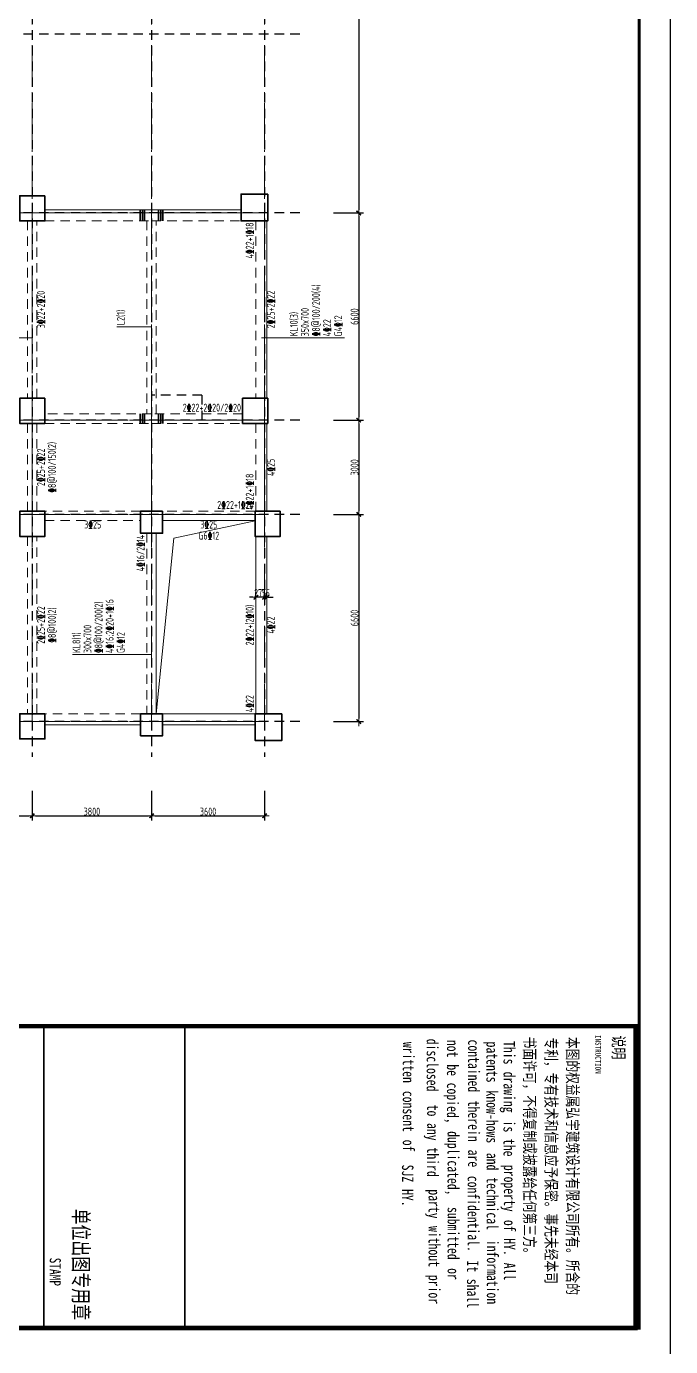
# Model space of a CAD drawing. Header units: millimetres. Extents: x 539196 to 807275, y 431843 to 1156631.
# Drawn here: x 708768 to 729290, y 600452 to 642502 of the extents above; entities that cross this region are included whole.
import ezdxf
from ezdxf.enums import TextEntityAlignment as Align

# ---------------------------------------------------------------- set-up
doc = ezdxf.new("R2010")
doc.units = ezdxf.units.MM
doc.header["$MEASUREMENT"] = 0
for name, pattern in [('DOTE', [2.42, 2, -0.2, 0.02, -0.2]), ('点划线', [1850, 1200, -300, 50, -300]), ('虚线', [500, 300, -200])]:
    doc.linetypes.add(name, pattern=pattern)
for name, color, linetype in [('DOTE', 1, 'DOTE'), ('PUB_TITLE', 4, 'Continuous'), ('TK', 9, 'Continuous')]:
    doc.layers.add(name, color=color, linetype=linetype)
for name, color, linetype, lineweight in [('尺寸标注-梁', 3, 'Continuous', 18), ('板洞边线', 253, 'Continuous', 18), ('梁原位标注', 7, 'Continuous', 18), ('梁名称编号', 2, 'Continuous', 18), ('梁标注引线', 2, 'Continuous', 18), ('梁附加箍筋', 1, 'Continuous', 35), ('梁集中标注', 2, 'Continuous', 18), ('砼柱', 2, 'Continuous', 35), ('砼梁', 4, 'Continuous', 18), ('轴线', 9, '点划线', 18), ('轴线标注', 3, 'Continuous', 18)]:
    doc.layers.add(name, color=color, linetype=linetype, lineweight=lineweight)
doc.styles.add('-宋体', font='', dxfattribs={"width": 0.8})
doc.styles.add('样式 1_yjk_yjk_yjk_yjk_yjk_yjk_yjk', font='yjkeng.shx', dxfattribs={"width": 0.7, "bigfont": 'yjkchn.shx'})
doc.styles.get('-宋体').set_extended_font_data('SimSun')
doc.dimstyles.new('盈建科结构_yjk_yjk_yjk_yjk_yjk_yjk_yjk', dxfattribs={"dimscale": 100, "dimtxt": 2.5, "dimasz": 1, "dimexe": 1.5, "dimexo": 0.625, "dimgap": 0.1, "dimtad": 1, "dimdec": 0, "dimrnd": 1, "dimzin": 0, "dimdsep": 46, "dimtxsty": '样式 1_yjk_yjk_yjk_yjk_yjk_yjk_yjk', "dimblk": '_yjkbk', "dimblk1": 'ARCHTICK', "dimblk2": 'ARCHTICK', "dimcen": 0.09, "dimadec": 0, "dimazin": 0, "dimtfac": 1, "dimtdec": 4, "dimtix": 1, "dimtmove": 2, "dimatfit": 3, "dimfxl": 0, "dimtolj": 1, "dimtzin": 0, "dimarcsym": 0})

# ---------------------------------------------------------------- blocks, each defined once
blk = doc.blocks.new('图签11')
for p, q in [((3661956, -366171), (3661956, -326171)), ((3668756, -336322), (3661956, -336322)), ((3661956, -336322), (3668756, -336322)), ((3668732, -339499), (3662780, -339499))]:
    blk.add_line(p, q)
at = {"const_width": 34}
for points in [[(3661956, -336322), (3668756, -336322)], [(3661956, -339499), (3668732, -339499)]]:
    blk.add_lwpolyline(points, dxfattribs=at)
at = {"layer": 'PUB_TITLE', "const_width": 100}
blk.add_lwpolyline([(3661956, -326171), (3668756, -326171), (3668756, -366170), (3661956, -366170)], close=True, dxfattribs=at)
at = {"style": '-宋体', "width": 0.75}
for s, height, p in [('INSTRUCTION', 129.15, (3662157, -327077)), ('单位出图专用章', 350, (3666068, -338838)), ('STAMP', 250, (3667171, -339368))]:
    blk.add_text(s, height=height, dxfattribs=at).set_placement(p)
at = {"layer": 'TK', "color": 9, "style": '-宋体', "width": 0.75}
blk.add_text('说明', height=265.8, dxfattribs=at).set_placement((3662166, -326686))
at = {"layer": 'TK', "style": '-宋体', "width": 0.75}
for s, height, p in [('本图的权益属弘宇建筑设计有限公司所有。所含的', 258.23, (3662201, -327716)), ('专利，专有技术和信息应予保密。事先未经本司', 258.23, (3662214, -328201)), ('书面许可，不得复制或披露给任何第三方。', 258.23, (3662193, -328683)), ('This', 258.2, (3662293, -329146)), ('drawing', 258.2, (3662982, -329146)), ('is', 258.2, (3664084, -329146)), ('the', 258.2, (3664497, -329146)), ('property', 258.2, (3665082, -329136)), ('of', 258.2, (3666321, -329136)), ('HY.', 258.2, (3666734, -329136)), ('All', 258.2, (3667285, -329136)), ('patents', 258.2, (3662305, -329530)), ('know-hows', 258.2, (3663407, -329530)), ('and', 258.2, (3664810, -329525)), ('technical', 258.2, (3665361, -329525)), ('information', 258.23, (3666770, -329521)), ('contained', 258.2, (3662259, -329943)), ('therein', 258.2, (3663637, -329943)), ('confidential.', 258.23, (3665327, -329953)), ('It', 258.2, (3667234, -329968)), ('shall', 258.2, (3667647, -329968)), ('are', 258.2, (3664738, -329943)), ('not', 258.2, (3662266, -330419)), ('be', 258.2, (3662817, -330419)), ('copied,', 258.2, (3663230, -330419)), ('duplicated,', 258.23, (3664322, -330407)), ('submitted', 258.2, (3666031, -330405)), ('or', 258.2, (3667408, -330405)), ('disclosed', 258.2, (3662241, -330876)), ('to', 258.2, (3663726, -330866)), ('third', 258.2, (3664690, -330866)), ('party', 258.2, (3665632, -330834)), ('without', 258.2, (3666458, -330834)), ('prior', 258.2, (3667560, -330834)), ('any', 258.2, (3664139, -330866)), ('written', 258.2, (3662312, -331414)), ('consent', 258.2, (3663414, -331414)), ('of', 258.2, (3664516, -331414)), ('SJZ', 258.2, (3665076, -331433)), ('HY.', 258.2, (3665627, -331433))]:
    blk.add_text(s, height=height, dxfattribs=at).set_placement(p)
blk = doc.blocks.new('_yjkbk')
blk.add_line((-1, 0), (1.5, 0))
blk.add_lwpolyline([(-0.7, -0.7, 0.5, 0.5, 0), (0.7, 0.7, 0.5, 0.5, 0)], format="xyseb")
blk = doc.blocks.new('*D149')
at = {"layer": 'Defpoints', "color": 0}
for p in [(716355, 624320), (716355, 624319), (716430, 624319)]:
    blk.add_point(p, dxfattribs=at)
at = {"layer": '尺寸标注-梁', "color": 0, "lineweight": -2}
for p, q in [((716355, 624319), (716355, 624470)), ((716430, 624319), (716430, 624470)), ((716255, 624320), (716155, 624320)), ((716430, 624320), (716355, 624320)), ((716530, 624320), (716630, 624320))]:
    blk.add_line(p, q, dxfattribs=at)
at = {"layer": '尺寸标注-梁', "color": 0, "lineweight": -2, "xscale": 100, "yscale": 100, "zscale": 100}
blk.add_blockref('_yjkbk', (716355, 624320), dxfattribs=at)
at = {"layer": '尺寸标注-梁', "color": 0, "lineweight": -2, "xscale": 100, "yscale": 100, "zscale": 100, "rotation": 180}
blk.add_blockref('_yjkbk', (716430, 624320), dxfattribs=at)
at = {"layer": '尺寸标注-梁', "color": 0, "insert": (716393, 624455), "char_height": 250, "attachment_point": 5, "style": '样式 1_yjk_yjk_yjk_yjk_yjk_yjk_yjk'}
blk.add_mtext('\\A1;75', dxfattribs=at)
blk = doc.blocks.new('_ARCHTICK')
at = {"color": 0, "linetype": 'ByBlock', "const_width": 0.15}
blk.add_lwpolyline([(-0.5, -0.5), (0.5, 0.5)], dxfattribs=at)
blk = doc.blocks.new('*D150')
at = {"layer": 'Defpoints', "color": 0}
for p in [(716080, 624320), (716080, 624319), (716355, 624319)]:
    blk.add_point(p, dxfattribs=at)
at = {"layer": '尺寸标注-梁', "color": 0, "lineweight": -2}
for p, q in [((716080, 624319), (716080, 624470)), ((716355, 624319), (716355, 624470)), ((715980, 624320), (715880, 624320)), ((716355, 624320), (716080, 624320)), ((716455, 624320), (716555, 624320))]:
    blk.add_line(p, q, dxfattribs=at)
at = {"layer": '尺寸标注-梁', "color": 0, "lineweight": -2, "xscale": 100, "yscale": 100, "zscale": 100}
blk.add_blockref('_yjkbk', (716080, 624320), dxfattribs=at)
at = {"layer": '尺寸标注-梁', "color": 0, "lineweight": -2, "xscale": 100, "yscale": 100, "zscale": 100, "rotation": 180}
blk.add_blockref('_yjkbk', (716355, 624320), dxfattribs=at)
at = {"layer": '尺寸标注-梁', "color": 0, "insert": (716218, 624455), "char_height": 250, "attachment_point": 5, "style": '样式 1_yjk_yjk_yjk_yjk_yjk_yjk_yjk'}
blk.add_mtext('\\A1;275', dxfattribs=at)
blk = doc.blocks.new('*D165')
at = {"layer": 'Defpoints', "color": 0}
for p in [(705155, 620359), (708955, 620359), (708955, 617359)]:
    blk.add_point(p, dxfattribs=at)
at = {"layer": '轴线标注', "color": 0, "lineweight": -2}
for p, q in [((705155, 618159), (705155, 617209)), ((708955, 618159), (708955, 617209)), ((705255, 617359), (708855, 617359))]:
    blk.add_line(p, q, dxfattribs=at)
at = {"layer": '轴线标注', "color": 0, "lineweight": -2, "xscale": 100, "yscale": 100, "zscale": 100, "rotation": 180}
blk.add_blockref('_yjkbk', (705155, 617359), dxfattribs=at)
at = {"layer": '轴线标注', "color": 0, "lineweight": -2, "xscale": 100, "yscale": 100, "zscale": 100}
blk.add_blockref('_yjkbk', (708955, 617359), dxfattribs=at)
at = {"layer": '轴线标注', "color": 0, "insert": (707055, 617494), "char_height": 250, "attachment_point": 5, "style": '样式 1_yjk_yjk_yjk_yjk_yjk_yjk_yjk'}
blk.add_mtext('\\A1;3800', dxfattribs=at)
blk = doc.blocks.new('*D167')
at = {"layer": 'Defpoints', "color": 0}
for p in [(708955, 620359), (712755, 620359), (712755, 617359)]:
    blk.add_point(p, dxfattribs=at)
at = {"layer": '轴线标注', "color": 0, "lineweight": -2}
for p, q in [((708955, 618159), (708955, 617209)), ((712755, 618159), (712755, 617209)), ((709055, 617359), (712655, 617359))]:
    blk.add_line(p, q, dxfattribs=at)
at = {"layer": '轴线标注', "color": 0, "lineweight": -2, "xscale": 100, "yscale": 100, "zscale": 100, "rotation": 180}
blk.add_blockref('_yjkbk', (708955, 617359), dxfattribs=at)
at = {"layer": '轴线标注', "color": 0, "lineweight": -2, "xscale": 100, "yscale": 100, "zscale": 100}
blk.add_blockref('_yjkbk', (712755, 617359), dxfattribs=at)
at = {"layer": '轴线标注', "color": 0, "insert": (710855, 617494), "char_height": 250, "attachment_point": 5, "style": '样式 1_yjk_yjk_yjk_yjk_yjk_yjk_yjk'}
blk.add_mtext('\\A1;3800', dxfattribs=at)
blk = doc.blocks.new('*D169')
at = {"layer": 'Defpoints', "color": 0}
for p in [(712755, 620359), (716355, 620359), (716355, 617359)]:
    blk.add_point(p, dxfattribs=at)
at = {"layer": '轴线标注', "color": 0, "lineweight": -2}
for p, q in [((712755, 618159), (712755, 617209)), ((716355, 618159), (716355, 617209)), ((712855, 617359), (716255, 617359))]:
    blk.add_line(p, q, dxfattribs=at)
at = {"layer": '轴线标注', "color": 0, "lineweight": -2, "xscale": 100, "yscale": 100, "zscale": 100, "rotation": 180}
blk.add_blockref('_yjkbk', (712755, 617359), dxfattribs=at)
at = {"layer": '轴线标注', "color": 0, "lineweight": -2, "xscale": 100, "yscale": 100, "zscale": 100}
blk.add_blockref('_yjkbk', (716355, 617359), dxfattribs=at)
at = {"layer": '轴线标注', "color": 0, "insert": (714555, 617494), "char_height": 250, "attachment_point": 5, "style": '样式 1_yjk_yjk_yjk_yjk_yjk_yjk_yjk'}
blk.add_mtext('\\A1;3600', dxfattribs=at)
blk = doc.blocks.new('*D178')
at = {"layer": 'Defpoints', "color": 0}
for p in [(716355, 657559), (716355, 636559), (719355, 636559)]:
    blk.add_point(p, dxfattribs=at)
at = {"layer": '轴线标注', "color": 0, "lineweight": -2}
for p, q in [((718555, 657559), (719505, 657559)), ((719355, 657459), (719355, 636659)), ((718555, 636559), (719505, 636559))]:
    blk.add_line(p, q, dxfattribs=at)
at = {"layer": '轴线标注', "color": 0, "lineweight": -2, "xscale": 100, "yscale": 100, "zscale": 100}
for p, rotation in [((719355, 657559), 90), ((719355, 636559), 270)]:
    blk.add_blockref('_yjkbk', p, dxfattribs=dict(at, rotation=rotation))
at = {"layer": '轴线标注', "color": 0, "insert": (719220, 647059), "char_height": 250, "attachment_point": 5, "rotation": 90, "style": '样式 1_yjk_yjk_yjk_yjk_yjk_yjk_yjk'}
blk.add_mtext('\\A1;21000', dxfattribs=at)
blk = doc.blocks.new('*D180')
at = {"layer": 'Defpoints', "color": 0}
for p in [(716355, 636559), (716355, 629959), (719355, 629959)]:
    blk.add_point(p, dxfattribs=at)
at = {"layer": '轴线标注', "color": 0, "lineweight": -2}
for p, q in [((718555, 636559), (719505, 636559)), ((719355, 636459), (719355, 630059)), ((718555, 629959), (719505, 629959))]:
    blk.add_line(p, q, dxfattribs=at)
at = {"layer": '轴线标注', "color": 0, "lineweight": -2, "xscale": 100, "yscale": 100, "zscale": 100}
for p, rotation in [((719355, 636559), 90), ((719355, 629959), 270)]:
    blk.add_blockref('_yjkbk', p, dxfattribs=dict(at, rotation=rotation))
at = {"layer": '轴线标注', "color": 0, "insert": (719220, 633259), "char_height": 250, "attachment_point": 5, "rotation": 90, "style": '样式 1_yjk_yjk_yjk_yjk_yjk_yjk_yjk'}
blk.add_mtext('\\A1;6600', dxfattribs=at)
blk = doc.blocks.new('*D182')
at = {"layer": 'Defpoints', "color": 0}
for p in [(716355, 629959), (716355, 626959), (719355, 626959)]:
    blk.add_point(p, dxfattribs=at)
at = {"layer": '轴线标注', "color": 0, "lineweight": -2}
for p, q in [((718555, 629959), (719505, 629959)), ((719355, 629859), (719355, 627059)), ((718555, 626959), (719505, 626959))]:
    blk.add_line(p, q, dxfattribs=at)
at = {"layer": '轴线标注', "color": 0, "lineweight": -2, "xscale": 100, "yscale": 100, "zscale": 100}
for p, rotation in [((719355, 629959), 90), ((719355, 626959), 270)]:
    blk.add_blockref('_yjkbk', p, dxfattribs=dict(at, rotation=rotation))
at = {"layer": '轴线标注', "color": 0, "insert": (719220, 628459), "char_height": 250, "attachment_point": 5, "rotation": 90, "style": '样式 1_yjk_yjk_yjk_yjk_yjk_yjk_yjk'}
blk.add_mtext('\\A1;3000', dxfattribs=at)
blk = doc.blocks.new('*D184')
at = {"layer": 'Defpoints', "color": 0}
for p in [(716355, 626959), (716355, 620359), (719355, 620359)]:
    blk.add_point(p, dxfattribs=at)
at = {"layer": '轴线标注', "color": 0, "lineweight": -2}
for p, q in [((718555, 626959), (719505, 626959)), ((719355, 626859), (719355, 620459)), ((718555, 620359), (719505, 620359))]:
    blk.add_line(p, q, dxfattribs=at)
at = {"layer": '轴线标注', "color": 0, "lineweight": -2, "xscale": 100, "yscale": 100, "zscale": 100}
for p, rotation in [((719355, 626959), 90), ((719355, 620359), 270)]:
    blk.add_blockref('_yjkbk', p, dxfattribs=dict(at, rotation=rotation))
at = {"layer": '轴线标注', "color": 0, "insert": (719220, 623659), "char_height": 250, "attachment_point": 5, "rotation": 90, "style": '样式 1_yjk_yjk_yjk_yjk_yjk_yjk_yjk'}
blk.add_mtext('\\A1;6600', dxfattribs=at)
blk = doc.blocks.new('jzzw')
at = {"layer": 'DOTE', "color": 1, "linetype": '虚线'}
for p, q in [((943986, 890469), (943986, 834829)), ((947786, 890469), (947786, 834829)), ((951386, 890469), (951386, 834829)), ((952506, 857849), (912186, 857849)), ((952506, 852149), (912186, 852149)), ((949386, 846349), (947786, 846349)), ((949386, 846349), (949386, 845549)), ((952506, 845549), (911886, 845549)), ((952506, 845549), (911886, 845549)), ((952506, 842549), (911886, 842549)), ((952506, 842549), (911886, 842549)), ((952506, 835949), (912186, 835949)), ((952506, 835949), (912186, 835949)), ((952506, 835949), (912186, 835949)), ((952506, 835949), (912186, 835949))]:
    blk.add_line(p, q, dxfattribs=at)

msp = doc.modelspace()

# ---------------------------------------------------------------- linework, layer by layer
at = {"layer": 'PUB_TITLE'}
msp.add_lwpolyline([(669890.4, 600043), (729290.4, 600043), (729290.4, 684143), (669890.4, 684143)], close=True, dxfattribs=at)
at = {"layer": 'PUB_TITLE', "const_width": 100}
msp.add_lwpolyline([(670890.4, 601043), (728290.4, 601043), (728290.4, 681643), (670890.4, 681643)], close=True, dxfattribs=at)
at = {"layer": '板洞边线'}
for p, q in [((713105.4, 626359.2), (713105.4, 626759.2)), ((716055.4, 626753.9), (713466.7, 626198)), ((716055.4, 626759.2), (716055.4, 626753.9)), ((712905.4, 626359.2), (713105.4, 626359.2)), ((713466.7, 626198), (712905.4, 620609.2))]:
    msp.add_line(p, q, dxfattribs=at)
at = {"layer": '梁标注引线'}
for p, q in [((712755.4, 632935.2), (711647.9, 632935.2)), ((708955.4, 632579.4), (706436.9, 632579.4)), ((716255.4, 632579.4), (718898.9, 632579.4)), ((712755.4, 622491.9), (710236.9, 622491.9))]:
    msp.add_line(p, q, dxfattribs=at)
at = {"layer": '梁附加箍筋'}
for p, q in [((712395.4, 636309.2), (712395.4, 636659.2)), ((712465.4, 636309.2), (712465.4, 636659.2)), ((712535.4, 636309.2), (712535.4, 636659.2)), ((712975.4, 636309.2), (712975.4, 636659.2)), ((713045.4, 636309.2), (713045.4, 636659.2)), ((713115.4, 636309.2), (713115.4, 636659.2)), ((712395.4, 629859.2), (712395.4, 630159.2)), ((712465.4, 629859.2), (712465.4, 630159.2)), ((712535.4, 629859.2), (712535.4, 630159.2)), ((712975.4, 629859.2), (712975.4, 630159.2)), ((713045.4, 629859.2), (713045.4, 630159.2)), ((713115.4, 629859.2), (713115.4, 630159.2))]:
    msp.add_line(p, q, dxfattribs=at)
at = {"layer": '砼柱'}
for points in [[(709355.4, 637109.2), (708555.4, 637109.2), (708555.4, 636309.2), (709355.4, 636309.2)], [(716455.4, 637159.2), (715605.4, 637159.2), (715605.4, 636309.2), (716455.4, 636309.2)], [(709355.4, 630659.2), (708555.4, 630659.2), (708555.4, 629859.2), (709355.4, 629859.2)], [(716455.4, 630659.2), (715655.4, 630659.2), (715655.4, 629859.2), (716455.4, 629859.2)], [(709355.4, 627059.2), (708555.4, 627059.2), (708555.4, 626259.2), (709355.4, 626259.2)], [(713105.4, 627059.2), (712405.4, 627059.2), (712405.4, 626359.2), (713105.4, 626359.2)], [(716855.4, 627059.2), (716055.4, 627059.2), (716055.4, 626259.2), (716855.4, 626259.2)], [(709355.4, 620609.2), (708555.4, 620609.2), (708555.4, 619809.2), (709355.4, 619809.2)], [(713105.4, 620609.2), (712405.4, 620609.2), (712405.4, 619909.2), (713105.4, 619909.2)], [(716905.4, 620609.2), (716055.4, 620609.2), (716055.4, 619759.2), (716905.4, 619759.2)]]:
    msp.add_lwpolyline(points, close=True, dxfattribs=at)
at = {"layer": '砼梁'}
for p, q in [((712755.4, 636659.2), (709355.4, 636659.2)), ((715605.4, 636659.2), (712755.4, 636659.2)), ((716430.4, 630659.2), (716430.4, 636309.2)), ((716430.4, 627059.2), (716430.4, 629859.2)), ((713105.4, 626759.2), (716055.4, 626759.2)), ((712905.4, 620609.2), (712905.4, 626359.2)), ((716080.4, 626259.2), (716080.4, 620609.2)), ((716430.4, 620609.2), (716430.4, 626259.2)), ((709355.4, 620259.2), (712405.4, 620259.2)), ((716055.4, 620609.2), (713105.4, 620609.2)), ((713105.4, 620259.2), (716055.4, 620259.2))]:
    msp.add_line(p, q, dxfattribs=at)
at = {"layer": '砼梁', "linetype": '虚线'}
for p, q in [((708805.4, 636309.2), (708805.4, 630659.2)), ((709105.4, 630659.2), (709105.4, 636309.2)), ((709355.4, 636309.2), (712755.4, 636309.2)), ((712605.4, 636309.2), (712605.4, 630159.2)), ((712755.5, 636309.2), (715605.4, 636309.2)), ((712905.4, 630159.2), (712905.4, 636309.2)), ((716080.4, 636309.2), (716080.4, 630659.2)), ((712755.4, 630159.2), (709355.4, 630159.2)), ((715655.4, 630159.2), (712755.5, 630159.2)), ((708805.4, 629859.2), (708805.4, 627059.2)), ((709105.4, 627059.2), (709105.4, 629859.2)), ((709355.4, 629859.2), (712755.4, 629859.2)), ((712755.4, 629859.2), (715655.4, 629859.2)), ((716080.4, 629859.2), (716080.4, 627059.2)), ((712405.4, 627059.2), (709355.4, 627059.2)), ((716055.4, 627059.2), (713105.4, 627059.2)), ((709355.4, 626759.2), (712405.4, 626759.2)), ((708805.4, 626259.2), (708805.4, 620609.2)), ((709105.4, 620609.2), (709105.4, 626259.2)), ((712605.4, 626359.2), (712605.4, 620609.2)), ((712405.4, 620609.2), (709355.4, 620609.2))]:
    msp.add_line(p, q, dxfattribs=at)
at = {"layer": '轴线'}
for p, q in [((708955.4, 620359.2), (708955.4, 673759.2)), ((712755.4, 620359.2), (712755.4, 673759.2)), ((716355.4, 620359.2), (716355.4, 673759.2)), ((678755.4, 636559.2), (716355.4, 636559.2)), ((705155.4, 636559.2), (708955.4, 636559.2)), ((708955.4, 629959.2), (708955.4, 636559.2)), ((708955.4, 636559.2), (712755.4, 636559.2)), ((712755.4, 629959.2), (712755.4, 636559.2)), ((712755.4, 636559.2), (716355.4, 636559.2)), ((716355.4, 629959.2), (716355.4, 636559.2)), ((678755.4, 629959.2), (716355.4, 629959.2)), ((705155.4, 629959.2), (708955.4, 629959.2)), ((708955.4, 626959.2), (708955.4, 629959.2)), ((708955.4, 629959.2), (712755.4, 629959.2)), ((712755.4, 626959.2), (712755.4, 629959.2)), ((712755.4, 629959.2), (716355.4, 629959.2)), ((716355.4, 626959.2), (716355.4, 629959.2)), ((678755.4, 626959.2), (716355.4, 626959.2)), ((705155.4, 626959.2), (708955.4, 626959.2)), ((708955.4, 620359.2), (708955.4, 626959.2)), ((708955.4, 626959.2), (712755.4, 626959.2)), ((712755.4, 620359.2), (712755.4, 626959.2)), ((712755.4, 626959.2), (716355.4, 626959.2)), ((716355.4, 620359.2), (716355.4, 626959.2)), ((678755.4, 620359.2), (716355.4, 620359.2)), ((705155.4, 620359.2), (708955.4, 620359.2)), ((708955.4, 620359.2), (712755.4, 620359.2)), ((712755.4, 620359.2), (716355.4, 620359.2))]:
    msp.add_line(p, q, dxfattribs=at)

# ---------------------------------------------------------------- block references
msp.add_blockref('jzzw', (-235030.4, -215589.7))
at = {"xscale": 1.41428571427241, "yscale": 1.41428571427241, "zscale": 1.414285714285714, "rotation": 270}
msp.add_blockref('图签11', (1189474.3, 5789712.1), dxfattribs=at)

# ---------------------------------------------------------------- texts
at = {"layer": '梁原位标注', "linetype": 'Continuous', "style": '样式 1_yjk_yjk_yjk_yjk_yjk_yjk_yjk', "width": 0.7}
for s, p in [('4\x8422+1\x8418', (716080.4, 636259.2)), ('4\x8416/2\x8414', (712605.4, 626309.2))]:
    msp.add_text(s, height=250, rotation=90, dxfattribs=at).set_placement(p, align=Align.BOTTOM_RIGHT)
for s, p in [('3\x8422+2\x8420', (709105.4, 633484.2)), ('2\x8425+2\x8422', (716430.4, 633484.2)), ('\x848@100/150(2)', (709458.2, 628459.2)), ('2\x8425+2\x8422', (709105.4, 628459.2)), ('4\x8425', (716430.4, 628459.2)), ('2\x8425+2\x8422', (709105.4, 623434.2)), ('\x848@100(2)', (709458.2, 623434.2)), ('4\x8422', (716430.4, 623434.2))]:
    msp.add_text(s, height=250, rotation=90, dxfattribs=at).set_placement(p, align=Align.TOP_CENTER)
for s, p in [('2\x8422+2\x8420/2\x8420', (715605.4, 630159.2)), ('2\x8422+1\x8420', (716005.4, 627059.2))]:
    msp.add_text(s, height=250, dxfattribs=at).set_placement(p, align=Align.BOTTOM_RIGHT)
for s, p in [('4\x8422+1\x8418', (716080.4, 627109.2)), ('4\x8422', (716080.4, 620659.2))]:
    msp.add_text(s, height=250, rotation=90, dxfattribs=at).set_placement(p, align=Align.BOTTOM_LEFT)
for s, p in [('3\x8425', (710880.4, 626759.2)), ('3\x8425', (714580.4, 626759.2)), ('G6\x8412', (714580.4, 626406.5))]:
    msp.add_text(s, height=250, dxfattribs=at).set_placement(p, align=Align.TOP_CENTER)
msp.add_text('2\x8422+(2\x8410)', height=250, rotation=90, dxfattribs=at).set_placement((716080.4, 623434.2), align=Align.BOTTOM_CENTER)
at = {"layer": '梁名称编号', "linetype": 'Continuous', "style": '样式 1_yjk_yjk_yjk_yjk_yjk_yjk_yjk', "width": 0.7}
for s, p in [('L2(1)', (711647.9, 632985.2)), ('KL8(1)', (710236.9, 622541.9))]:
    msp.add_text(s, height=250, rotation=90, dxfattribs=at).set_placement(p, align=Align.TOP_LEFT)
msp.add_text('KL10(3)', height=250, rotation=90, dxfattribs=at).set_placement((717487.9, 632629.4), align=Align.BOTTOM_LEFT)
at = {"layer": '梁集中标注', "linetype": 'Continuous', "style": '样式 1_yjk_yjk_yjk_yjk_yjk_yjk_yjk', "width": 0.7}
for s, p in [('\x848@100/200(4)', (718193.4, 632629.4)), ('350x700', (717840.7, 632629.4)), ('4\x8422', (718546.2, 632629.4)), ('G4\x8412', (718898.9, 632629.4))]:
    msp.add_text(s, height=250, rotation=90, dxfattribs=at).set_placement(p, align=Align.BOTTOM_LEFT)
for s, p in [('4\x8416;2\x8420+1\x8416', (711295.2, 622541.9)), ('\x848@100/200(2)', (710942.4, 622541.9)), ('300x700', (710589.7, 622541.9)), ('G4\x8412', (711647.9, 622541.9))]:
    msp.add_text(s, height=250, rotation=90, dxfattribs=at).set_placement(p, align=Align.TOP_LEFT)

# ---------------------------------------------------------------- dimensions: what is measured, and where the dimension line sits
at = {"layer": '尺寸标注-梁'}
for p1, p2, picture, middle in [((716355.4, 624319.2), (716080.4, 624319.2), '*D150', (716217.9, 624455.2)), ((716430.4, 624319.2), (716355.4, 624319.2), '*D149', (716392.9, 624455.2))]:
    dim = msp.add_aligned_dim(p1=p1, p2=p2, distance=-1, dimstyle='盈建科结构_yjk_yjk_yjk_yjk_yjk_yjk_yjk', override={"dimscale": 100, "dimtxt": 2.5, "dimasz": 1, "dimexe": 1.5, "dimexo": 0, "dimgap": 0.1, "dimtad": 1, "dimlfac": 1, "dimrnd": 5, "dimdle": 0, "dimfxlon": 0}, dxfattribs=at)
    dim.commit()
    dim.dimension.update_dxf_attribs({"geometry": picture, "text_midpoint": middle})
at = {"layer": '轴线标注'}
for p1, p2, distance, picture, middle in [((716355.4, 657559.2), (716355.4, 636559.2), 3000, '*D178', (719220.4, 647059.2)), ((716355.4, 636559.2), (716355.4, 629959.2), 3000, '*D180', (719220.4, 633259.2)), ((716355.4, 629959.2), (716355.4, 626959.2), 3000, '*D182', (719220.4, 628459.2)), ((716355.4, 626959.2), (716355.4, 620359.2), 3000, '*D184', (719220.4, 623659.2)), ((705155.4, 620359.2), (708955.4, 620359.2), -3000, '*D165', (707055.4, 617494.2)), ((708955.4, 620359.2), (712755.4, 620359.2), -3000, '*D167', (710855.4, 617494.2)), ((712755.4, 620359.2), (716355.4, 620359.2), -3000, '*D169', (714555.4, 617494.2))]:
    dim = msp.add_aligned_dim(p1=p1, p2=p2, distance=distance, dimstyle='盈建科结构_yjk_yjk_yjk_yjk_yjk_yjk_yjk', override={"dimscale": 100, "dimtxt": 2.5, "dimasz": 1, "dimexe": 1.5, "dimexo": 22, "dimgap": 0.1, "dimtad": 1, "dimlfac": 1, "dimrnd": 5, "dimdle": 0, "dimfxlon": 0}, dxfattribs=at)
    dim.commit()
    dim.dimension.update_dxf_attribs({"geometry": picture, "text_midpoint": middle})

doc.saveas('drawing.dxf')
